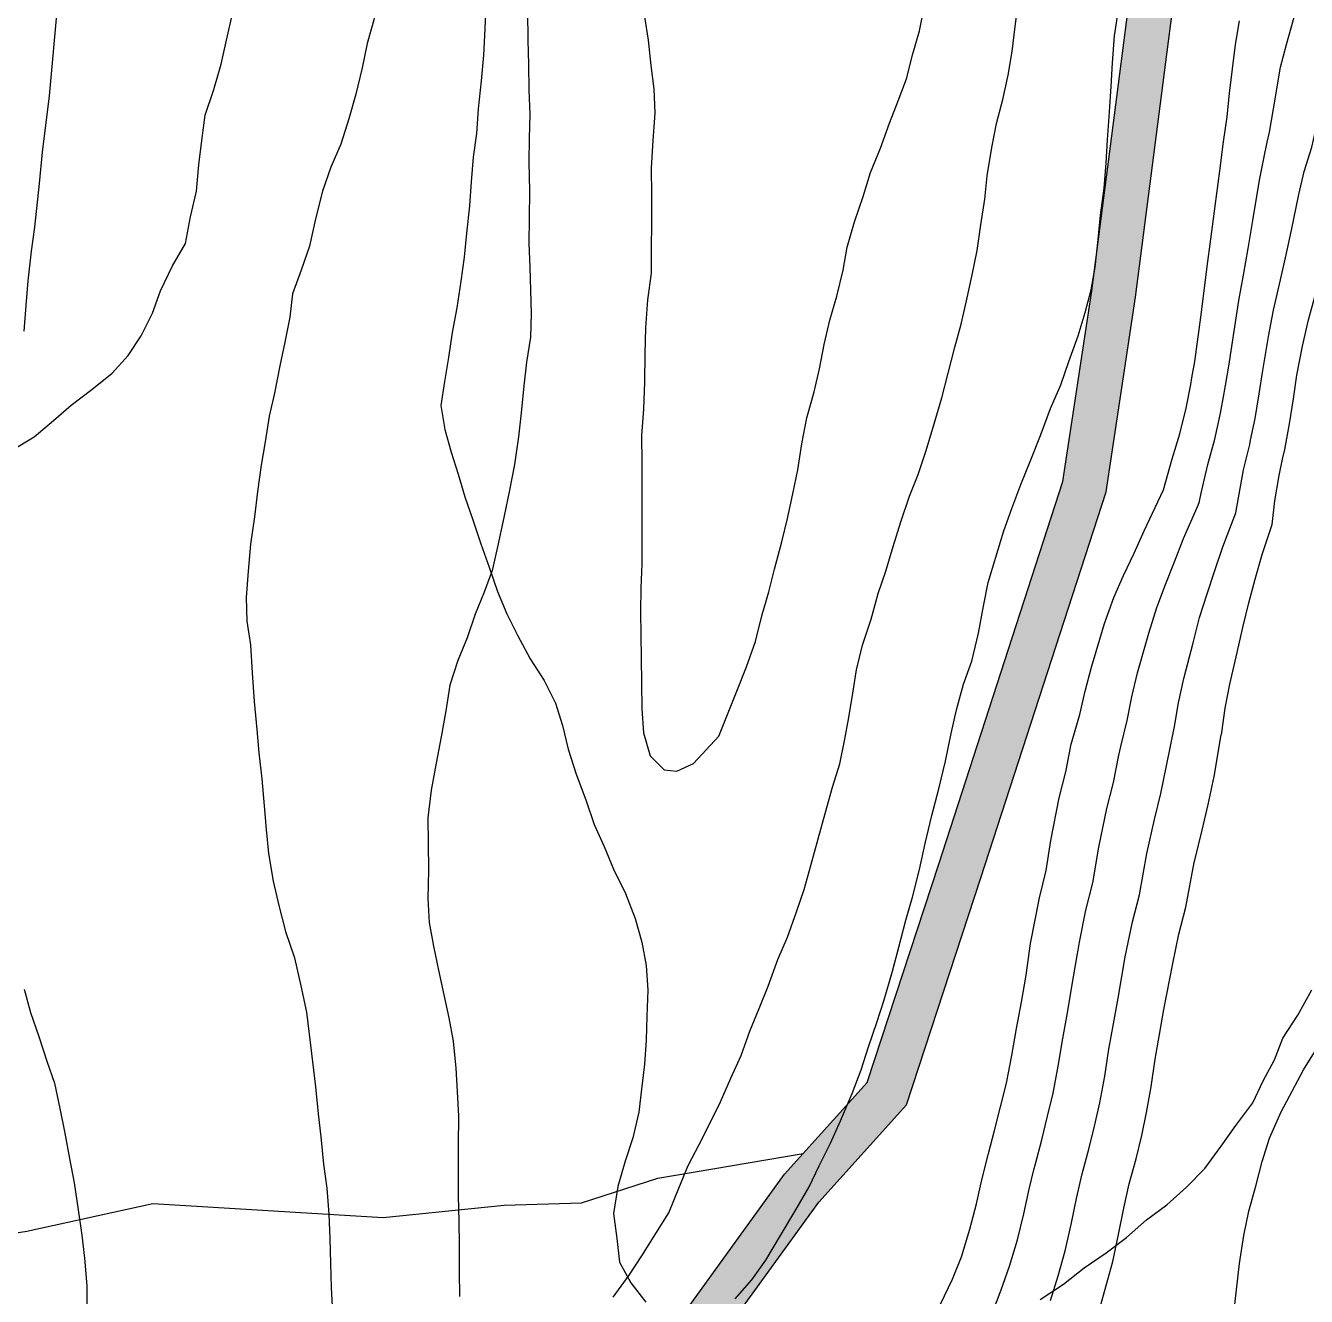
# Model space of a CAD drawing. Header units: metres. Extents: x 523256 to 524015, y 4669220 to 4669814.
# Drawn here: x 523739.4 to 523794.4, y 4669516.9 to 4669571.5 of the extents above; entities that cross this region are included whole.
import ezdxf

# ---------------------------------------------------------------- set-up
doc = ezdxf.new("R2010")
doc.units = ezdxf.units.M
doc.header["$MEASUREMENT"] = 0
for name, color, linetype in [('032011 Curva cada 1 m', 40, 'Continuous'), ('032022 Curva cada 1 m de baja fiabilidad', 40, 'Continuous'), ('032023 Curva cada 5 m de baja fiabilidad', 34, 'Continuous'), ('042001 Rio', 5, 'Continuous'), ('042014 Rio baja fiabilidad', 142, 'Continuous'), ('990001 Sombreados', 7, 'Continuous')]:
    doc.layers.add(name, color=color, linetype=linetype)

msp = doc.modelspace()

# ---------------------------------------------------------------- hatches: boundary and pattern name
at = {"layer": '990001 Sombreados'}
msp.add_hatch(color=4, dxfattribs=at).paths.add_polyline_path([(523829.84507, 4669797.00038), (523831.74052, 4669797.00038), (523831.23849, 4669789.44038), (523830.66849, 4669783.70038), (523830.17849, 4669773.54038), (523829.74849, 4669770.97038), (523829.22849, 4669768.31038), (523828.49849, 4669764.69038), (523825.85849, 4669751.02038), (523824.45849, 4669743.81038), (523823.95849, 4669741.09038), (523823.25849, 4669737.90038), (523822.57849, 4669735.59038), (523821.61849, 4669732.97038), (523819.63849, 4669728.68038), (523816.99849, 4669723.65038), (523815.22849, 4669721.38038), (523808.22849, 4669712.69038), (523803.54849, 4669706.81038), (523802.05849, 4669705.02038), (523800.02849, 4669702.51038), (523797.59849, 4669698.65038), (523795.78849, 4669693.83038), (523793.46849, 4669688.70038), (523785.78849, 4669669.89038), (523780.53849, 4669654.89038), (523777.02849, 4669641.19038), (523776.58849, 4669639.18038), (523776.52849, 4669636.63038), (523776.57849, 4669635.11038), (523777.58849, 4669627.27038), (523779.41849, 4669610.91038), (523779.60849, 4669609.65038), (523780.36849, 4669607.49038), (523789.21849, 4669588.93038), (523789.83849, 4669587.03038), (523790.12849, 4669584.68038), (523790.02849, 4669582.62038), (523787.09849, 4669559.84038), (523785.82849, 4669551.46038), (523780.43849, 4669534.85038), (523777.23849, 4669525.09038), (523773.47849, 4669520.91038), (523768.87849, 4669514.55038), (523766.17849, 4669509.59038), (523765.36849, 4669508.19038), (523758.87849, 4669490.78038), (523752.91849, 4669476.62038), (523750.79849, 4669474.42038), (523749.54849, 4669473.45038), (523745.80849, 4669471.03038), (523737.76849, 4669466.85038), (523734.49849, 4669465.04038), (523729.71849, 4669462.34038), (523725.47849, 4669459.25038), (523721.26849, 4669454.74038), (523716.54849, 4669450.00038), (523710.33849, 4669445.78038), (523703.45849, 4669441.60038), (523697.17849, 4669438.17038), (523690.60849, 4669434.21038), (523683.93849, 4669429.68038), (523671.49849, 4669420.65038), (523669.87849, 4669419.20038), (523668.21849, 4669417.28038), (523666.70849, 4669414.67038), (523665.30849, 4669409.59038), (523665.17849, 4669408.55038), (523665.18849, 4669405.40038), (523665.80849, 4669393.94038), (523663.45861, 4669394.46488), (523663.21849, 4669405.40038), (523663.27849, 4669408.65038), (523663.39849, 4669409.92038), (523664.90849, 4669415.72038), (523666.66849, 4669418.53038), (523668.51849, 4669420.60038), (523670.31849, 4669422.15038), (523682.84849, 4669431.23038), (523689.55849, 4669435.80038), (523696.23849, 4669440.06038), (523702.49849, 4669443.34038), (523709.28849, 4669447.46038), (523715.33849, 4669451.48038), (523719.90849, 4669456.06038), (523724.21849, 4669460.67038), (523728.68849, 4669463.94038), (523733.57849, 4669466.69038), (523736.86849, 4669468.52038), (523744.84849, 4669472.66038), (523748.44849, 4669475.01038), (523749.53849, 4669475.83038), (523751.30849, 4669477.68038), (523757.11849, 4669491.49038), (523763.64849, 4669509.00038), (523764.52849, 4669510.52038), (523767.26849, 4669515.55038), (523771.99849, 4669522.11038), (523775.55849, 4669526.05038), (523778.63849, 4669535.45038), (523783.96849, 4669551.90038), (523785.21849, 4669560.10038), (523788.13849, 4669582.79038), (523788.22849, 4669584.61038), (523787.97849, 4669586.62038), (523787.45849, 4669588.23038), (523778.61849, 4669606.76038), (523777.75849, 4669609.19038), (523777.53849, 4669610.66038), (523775.70849, 4669627.04038), (523774.68849, 4669634.95038), (523774.61849, 4669636.62038), (523774.69849, 4669639.41038), (523775.18849, 4669641.63038), (523778.72849, 4669655.44038), (523784.01849, 4669670.56038), (523791.72849, 4669689.45038), (523794.06849, 4669694.61038), (523796.32849, 4669699.57038), (523799.32849, 4669703.56038), (523801.26849, 4669705.65038), (523802.48849, 4669707.20038), (523807.14849, 4669713.52038), (523813.77849, 4669722.43038), (523815.38849, 4669724.62038), (523817.93849, 4669729.52038), (523819.86849, 4669733.69038), (523820.77849, 4669736.18038), (523821.41849, 4669738.37038), (523822.09849, 4669741.47038), (523822.59849, 4669744.16038), (523823.99849, 4669751.38038), (523826.63849, 4669765.06038), (523827.36849, 4669768.68038), (523827.88849, 4669771.31038), (523828.28849, 4669773.74038), (523828.77849, 4669783.84038), (523829.34849, 4669789.60038)], flags=0)

# ---------------------------------------------------------------- linework, layer by layer
at = {"layer": '032011 Curva cada 1 m'}
for points, elevation in [([(523793.42, 4669552.86), (523793.51, 4669553.28), (523793.72, 4669554.39), (523793.88, 4669555.46), (523794.03, 4669556.48), (523794.27, 4669557.72), (523794.53, 4669558.86), (523794.85, 4669560.01), (523795.14, 4669561.13), (523795.45, 4669562.3), (523795.79, 4669563.63), (523796.09, 4669564.6), (523796.48, 4669565.62), (523796.78, 4669566.59), (523797.16, 4669567.67)], 154), ([(523792.04, 4669553.68), (523792.24, 4669554.61), (523792.41, 4669555.67), (523792.57, 4669556.68), (523792.81, 4669558.14), (523793.03, 4669559.28), (523793.29, 4669560.39), (523793.54, 4669561.53), (523793.8, 4669562.71), (523794.11, 4669564.25), (523794.35, 4669565.24), (523794.67, 4669566.28), (523794.89, 4669567.23)], 153), ([(523790.63, 4669554.31), (523790.75, 4669554.84), (523790.91, 4669555.71), (523790.94, 4669555.87), (523790.96, 4669556.04), (523791.1, 4669556.87), (523791.36, 4669558.56), (523791.54, 4669559.69), (523791.73, 4669560.78), (523791.93, 4669561.93), (523792.14, 4669563.13), (523792.43, 4669564.87), (523792.62, 4669565.87), (523792.75, 4669566.5)], 152), ([(523789.51, 4669556.36), (523789.64, 4669557.07), (523789.9, 4669558.98), (523790.04, 4669560.11), (523790.17, 4669561.16), (523790.33, 4669562.33), (523790.49, 4669563.54), (523790.75, 4669565.49), (523790.76, 4669565.62)], 151), ([(523789.62, 4669535.51), (523789.65, 4669535.62), (523789.96, 4669536.91), (523790.22, 4669538.01), (523790.47, 4669539.21), (523790.76, 4669540.92)], 154), ([(523791.44, 4669517.14), (523791.56, 4669518.27), (523791.75, 4669519.47), (523791.97, 4669520.52), (523792.28, 4669521.65), (523792.54, 4669522.65), (523792.85, 4669523.66), (523793.36, 4669524.79), (523793.83, 4669525.68), (523794.32, 4669526.59), (523794.93, 4669527.58)], 156)]:
    msp.add_lwpolyline(points, dxfattribs=dict(at, elevation=elevation))
at = {"layer": '032022 Curva cada 1 m de baja fiabilidad'}
for points, elevation in [([(523764.63, 4669516.82), (523765.32, 4669517.76), (523765.87, 4669518.6), (523766.46, 4669519.56), (523767.02, 4669520.44), (523767.45, 4669521.5), (523767.85, 4669522.48), (523768.33, 4669523.38), (523768.78, 4669524.29), (523769.24, 4669525.22), (523769.69, 4669526.24), (523770.13, 4669527.22), (523770.51, 4669528.26), (523770.91, 4669529.23), (523771.3, 4669530.19), (523771.71, 4669531.34), (523772.12, 4669532.31), (523772.52, 4669533.4), (523772.84, 4669534.35), (523773.13, 4669535.39), (523773.44, 4669536.54), (523773.74, 4669537.62), (523774.06, 4669538.76), (523774.38, 4669539.76), (523774.58, 4669540.75), (523774.77, 4669541.75), (523774.94, 4669542.8), (523775.1, 4669543.8), (523775.35, 4669544.86), (523775.72, 4669545.99), (523776.03, 4669547.09), (523776.35, 4669548.05), (523776.67, 4669549.11), (523777, 4669550.17), (523777.38, 4669551.27), (523777.75, 4669552.21), (523778.08, 4669553.2), (523778.43, 4669554.39), (523778.77, 4669555.51), (523779.03, 4669556.56), (523779.32, 4669557.68), (523779.59, 4669558.68), (523779.83, 4669559.67), (523780.06, 4669560.72), (523780.28, 4669561.84), (523780.44, 4669562.95), (523780.61, 4669564.05), (523780.72, 4669565.06), (523780.92, 4669566.27), (523781.12, 4669567.31), (523781.39, 4669568.34), (523781.61, 4669569.38), (523781.79, 4669570.4), (523781.92, 4669571.48), (523782.08, 4669572.65)], 148), ([(523740.73, 4669572.45), (523740.37, 4669568.49), (523740.08, 4669566.07), (523739.95, 4669564.73), (523739.75, 4669562.85), (523739.6, 4669561.81), (523739.46, 4669560.54), (523739.38, 4669559.47), (523739.29, 4669558.37)], 151), ([(523760.94, 4669572.11), (523760.96, 4669570.89), (523760.99, 4669569.84), (523761.01, 4669568.76), (523761.05, 4669567.69), (523761.02, 4669566.68), (523761.01, 4669565.64), (523761.03, 4669564.41), (523761.02, 4669563.23), (523761.01, 4669562.15), (523761.04, 4669561.13), (523761.07, 4669560.13), (523761.1, 4669559.13), (523761.07, 4669558.11), (523760.91, 4669557.04), (523760.79, 4669556.02), (523760.67, 4669554.86), (523760.56, 4669553.82), (523760.39, 4669552.64), (523760.17, 4669551.53), (523759.93, 4669550.36), (523759.65, 4669549.1), (523759.43, 4669548.08), (523759.08, 4669547.14), (523758.7, 4669546.2), (523758.35, 4669545.18), (523757.95, 4669544.21), (523757.6, 4669543.14), (523757.44, 4669542.04), (523757.24, 4669540.92), (523757.02, 4669539.79), (523756.8, 4669538.63), (523756.66, 4669537.44), (523756.67, 4669536.35), (523756.69, 4669535.18), (523756.66, 4669533.97), (523756.72, 4669532.94), (523756.9, 4669531.92), (523757.12, 4669530.89), (523757.35, 4669529.82), (523757.56, 4669528.84), (523757.75, 4669527.83), (523757.87, 4669526.67), (523757.92, 4669525.67), (523757.98, 4669524.6), (523757.97, 4669523.36), (523757.97, 4669522.31), (523757.96, 4669521.18), (523758, 4669520.08), (523758.01, 4669519.06), (523758.01, 4669517.94), (523758.02, 4669516.84)], 148), ([(523765.98, 4669571.89), (523766.13, 4669570.89), (523766.25, 4669569.8), (523766.38, 4669568.79), (523766.42, 4669567.75), (523766.34, 4669566.57), (523766.27, 4669565.39), (523766.28, 4669564.24), (523766.28, 4669563.03), (523766.27, 4669561.92), (523766.26, 4669560.87), (523766.11, 4669559.72), (523766.02, 4669558.52), (523765.99, 4669557.4), (523765.98, 4669556.18), (523765.94, 4669555.01), (523765.85, 4669553.88), (523765.86, 4669552.7), (523765.86, 4669551.68), (523765.87, 4669550.57), (523765.86, 4669549.5), (523765.87, 4669548.37), (523765.82, 4669547.33), (523765.81, 4669546.3), (523765.82, 4669545.3), (523765.84, 4669544.3), (523765.85, 4669543.25), (523765.87, 4669542.13), (523765.94, 4669541.1), (523766.22, 4669540.11), (523766.82, 4669539.5), (523767.37, 4669539.44), (523768.08, 4669539.77), (523769.17, 4669540.95), (523769.95, 4669542.88), (523770.37, 4669543.93), (523770.75, 4669545.02), (523771.03, 4669546.12), (523771.32, 4669547.16), (523771.57, 4669548.14), (523771.89, 4669549.31), (523772.13, 4669550.31), (523772.36, 4669551.38), (523772.57, 4669552.4), (523772.74, 4669553.53), (523772.96, 4669554.65), (523773.27, 4669555.76), (523773.51, 4669556.75), (523773.7, 4669557.8), (523773.95, 4669558.84), (523774.25, 4669559.88), (523774.52, 4669560.99), (523774.69, 4669561.98), (523775.01, 4669563.08), (523775.38, 4669564.17), (523775.69, 4669565.19), (523776.12, 4669566.25), (523776.52, 4669567.32), (523776.89, 4669568.28), (523777.24, 4669569.22), (523777.51, 4669570.3), (523777.81, 4669571.29), (523778.01, 4669572.29)], 147), ([(523769.87, 4669516.74), (523770.59, 4669517.57), (523771.2, 4669518.41), (523771.82, 4669519.47), (523772.48, 4669520.57), (523773.06, 4669521.56), (523773.49, 4669522.47), (523773.98, 4669523.44), (523774.4, 4669524.41), (523774.91, 4669525.58), (523775.29, 4669526.6), (523775.61, 4669527.59), (523775.97, 4669528.64), (523776.29, 4669529.61), (523776.64, 4669530.84), (523776.91, 4669531.88), (523777.21, 4669533.04), (523777.5, 4669534.02), (523777.8, 4669535.21), (523778.05, 4669536.33), (523778.33, 4669537.54), (523778.63, 4669538.68), (523778.92, 4669539.87), (523779.17, 4669541.07), (523779.39, 4669542.08), (523779.69, 4669543.18), (523780.06, 4669544.18), (523780.34, 4669545.38), (523780.56, 4669546.54), (523780.76, 4669547.56), (523781.08, 4669548.65), (523781.43, 4669549.78), (523781.78, 4669550.74), (523782.16, 4669551.77), (523782.59, 4669552.84), (523783.01, 4669553.88), (523783.44, 4669555.04), (523783.88, 4669556.07), (523784.23, 4669557.07), (523784.62, 4669558.17), (523784.92, 4669559.17), (523785.19, 4669560.15), (523785.36, 4669561.13), (523785.48, 4669562.31), (523785.59, 4669563.36), (523785.74, 4669564.53), (523785.83, 4669565.6), (523785.89, 4669566.6), (523785.97, 4669567.81), (523786.04, 4669568.89), (523786.1, 4669569.91), (523786.19, 4669571.08), (523786.38, 4669572.29)], 149), ([(523792.75, 4669566.5), (523792.85, 4669566.93), (523793.02, 4669567.94), (523793.33, 4669569.73), (523793.59, 4669570.71), (523793.99, 4669572.14)], 152), ([(523754.36, 4669571.87), (523754.05, 4669570.75), (523753.83, 4669569.7), (523753.56, 4669568.57), (523753.27, 4669567.5), (523752.92, 4669566.41), (523752.49, 4669565.42), (523752.13, 4669564.4), (523751.83, 4669563.21), (523751.57, 4669562.03), (523751.21, 4669561), (523750.84, 4669559.98), (523750.73, 4669558.97), (523750.51, 4669557.9), (523750.29, 4669556.88), (523750.06, 4669555.7), (523749.84, 4669554.71), (523749.67, 4669553.61), (523749.49, 4669552.61), (523749.34, 4669551.47), (523749.2, 4669550.39), (523749.04, 4669549.21), (523748.94, 4669548.05), (523748.85, 4669546.91), (523748.87, 4669545.9), (523749.04, 4669544.88), (523749.11, 4669543.67), (523749.19, 4669542.44), (523749.3, 4669541.24), (523749.4, 4669540.24), (523749.52, 4669539.11), (523749.62, 4669537.96), (523749.71, 4669536.93), (523749.81, 4669535.9), (523750.01, 4669534.72), (523750.26, 4669533.67), (523750.54, 4669532.55), (523750.92, 4669531.41), (523751.2, 4669530.21), (523751.45, 4669529.08), (523751.62, 4669527.66), (523751.83, 4669525.87), (523751.95, 4669524.71), (523752.06, 4669523.71), (523752.17, 4669522.54), (523752.32, 4669521.51), (523752.41, 4669520.39), (523752.44, 4669519.34), (523752.48, 4669518.26), (523752.5, 4669517.24), (523752.56, 4669516.16)], 149), ([(523790.76, 4669565.62), (523790.88, 4669566.51), (523791.04, 4669567.59), (523791.14, 4669568.61), (523791.39, 4669570.71), (523791.56, 4669571.72)], 151), ([(523778.71, 4669516.51), (523779.22, 4669517.59), (523779.61, 4669518.56), (523779.97, 4669519.74), (523780.25, 4669520.84), (523780.49, 4669521.87), (523780.77, 4669523), (523781.03, 4669523.99), (523781.28, 4669525.01), (523781.55, 4669526.02), (523781.78, 4669527.21), (523781.98, 4669528.38), (523782.19, 4669529.51), (523782.39, 4669530.67), (523782.58, 4669532.03), (523782.97, 4669533.99), (523783.25, 4669535.17), (523783.45, 4669536.46), (523783.81, 4669538.3), (523784.1, 4669539.42), (523784.33, 4669540.61), (523784.7, 4669541.88), (523784.93, 4669542.88), (523785.2, 4669543.92), (523785.76, 4669545.79), (523786.16, 4669546.92), (523786.58, 4669547.86), (523787.03, 4669548.82), (523787.46, 4669549.79), (523788.29, 4669551.55), (523788.67, 4669552.88), (523789, 4669553.95), (523789.27, 4669555.06), (523789.47, 4669556.08), (523789.51, 4669556.36)], 151), ([(523780.91, 4669516.07), (523781.32, 4669517.14), (523781.68, 4669518.15), (523782.02, 4669519.28), (523782.29, 4669520.4), (523782.52, 4669521.46), (523782.72, 4669522.3), (523782.79, 4669522.56), (523783.06, 4669523.58), (523783.31, 4669524.6), (523783.55, 4669525.6), (523783.77, 4669526.76), (523783.97, 4669527.94), (523784.17, 4669529.05), (523784.36, 4669530.18), (523784.58, 4669531.52), (523784.62, 4669531.74), (523784.68, 4669532.09), (523784.96, 4669533.47), (523785.25, 4669534.64), (523785.52, 4669536.18), (523785.86, 4669537.84), (523786.14, 4669538.95), (523786.38, 4669540.14), (523786.46, 4669540.5), (523786.73, 4669541.62), (523786.94, 4669542.64), (523787.18, 4669543.67), (523787.66, 4669545.38), (523788.01, 4669546.49), (523788.38, 4669547.47), (523788.77, 4669548.45), (523789.15, 4669549.45), (523789.78, 4669550.89), (523789.85, 4669551.05), (523789.85, 4669551.06), (523789.92, 4669551.41), (523790.2, 4669552.64), (523790.5, 4669553.73), (523790.63, 4669554.31)], 152), ([(523783.43, 4669516.68), (523783.76, 4669517.73), (523784.06, 4669518.81), (523784.32, 4669519.95), (523784.56, 4669521.06), (523784.8, 4669522.13), (523785.09, 4669523.18), (523785.33, 4669524.18), (523785.56, 4669525.18), (523785.77, 4669526.32), (523785.95, 4669527.49), (523786.15, 4669528.58), (523786.34, 4669529.68), (523786.65, 4669531.46), (523786.96, 4669532.96), (523787.26, 4669534.12), (523787.58, 4669535.9), (523787.91, 4669537.37), (523788.18, 4669538.48), (523788.42, 4669539.68), (523788.77, 4669541.37), (523788.94, 4669542.39), (523789.17, 4669543.43), (523789.57, 4669544.96), (523789.85, 4669546.06), (523790.17, 4669547.08), (523790.5, 4669548.08), (523790.85, 4669549.1), (523791.41, 4669550.56), (523791.74, 4669552.41), (523792.01, 4669553.5), (523792.04, 4669553.68)], 153), ([(523790.76, 4669540.92), (523790.8, 4669541.11), (523790.95, 4669542.15), (523791.15, 4669543.18), (523791.47, 4669544.55), (523791.7, 4669545.63), (523791.97, 4669546.69), (523792.24, 4669547.71), (523792.54, 4669548.76), (523792.97, 4669550.06), (523793.08, 4669551.07), (523793.27, 4669552.17), (523793.42, 4669552.86)], 154), ([(523785.53, 4669516.23), (523785.83, 4669517.32), (523786.11, 4669518.35), (523786.36, 4669519.51), (523786.59, 4669520.65), (523786.82, 4669521.69), (523787.12, 4669522.77), (523787.36, 4669523.77), (523787.56, 4669524.76), (523787.76, 4669525.87), (523787.94, 4669527.05), (523788.13, 4669528.12), (523788.31, 4669529.19), (523788.69, 4669531.17), (523788.95, 4669532.44), (523789.26, 4669533.59), (523789.62, 4669535.51)], 154), ([(523739.3, 4669530.07), (523739.58, 4669529.06), (523739.93, 4669528.03), (523740.27, 4669526.97), (523740.6, 4669526.02), (523740.83, 4669524.93), (523741.03, 4669523.95), (523741.25, 4669522.79), (523741.45, 4669521.74), (523741.63, 4669520.57), (523741.78, 4669519.49), (523741.9, 4669518.49), (523741.99, 4669517.31), (523742, 4669516.15)], 151), ([(523791.3, 4669516), (523791.44, 4669517.14)], 156)]:
    msp.add_lwpolyline(points, dxfattribs=dict(at, elevation=elevation))
at = {"layer": '032023 Curva cada 5 m de baja fiabilidad'}
for points, elevation in [([(523759.14849, 4669572.45038), (523759.10849, 4669571.37038), (523759.04849, 4669570.24038), (523758.94849, 4669569.14038), (523758.82849, 4669567.94038), (523758.74849, 4669566.88038), (523758.60849, 4669565.86038), (523758.51849, 4669564.79038), (523758.44849, 4669563.76038), (523758.32849, 4669562.59038), (523758.21849, 4669561.56038), (523758.07849, 4669560.52038), (523757.90849, 4669559.38038), (523757.70849, 4669558.31038), (523757.54849, 4669557.24038), (523757.37849, 4669556.21038), (523757.21849, 4669555.17038), (523757.38849, 4669554.14038), (523757.65849, 4669553.17038), (523757.96849, 4669552.22038), (523758.24849, 4669551.25038), (523758.59849, 4669550.25038), (523758.93849, 4669549.22038), (523759.29849, 4669548.22038), (523759.65849, 4669547.17038), (523760.05849, 4669546.21038), (523760.51849, 4669545.29038), (523761.05849, 4669544.27038), (523761.65849, 4669543.34038), (523762.14849, 4669542.37038), (523762.44849, 4669541.41038), (523762.68849, 4669540.39038), (523763.03849, 4669539.31038), (523763.44849, 4669538.21038), (523763.80849, 4669537.15038), (523764.23849, 4669536.20038), (523764.64849, 4669535.23038), (523765.15849, 4669534.18038), (523765.57849, 4669533.11038), (523765.85849, 4669532.09038), (523766.04849, 4669531.09038), (523766.11849, 4669530.02038), (523766.07849, 4669528.91038), (523766.04849, 4669527.87038), (523765.97849, 4669526.84038), (523765.84849, 4669525.77038), (523765.72849, 4669524.77038), (523765.47849, 4669523.67038), (523765.14849, 4669522.67038), (523764.82849, 4669521.58038), (523764.63849, 4669520.42038), (523764.78849, 4669519.34038), (523764.90849, 4669518.33038), (523765.38849, 4669517.43038), (523766.03849, 4669516.60038)], 150), ([(523738.75849, 4669553.24038), (523739.72849, 4669553.83038), (523740.56849, 4669554.53038), (523741.31849, 4669555.19038), (523742.21849, 4669555.86038), (523743.08849, 4669556.56038), (523743.77849, 4669557.32038), (523744.33849, 4669558.17038), (523744.81849, 4669559.14038), (523745.16849, 4669560.10038), (523745.67849, 4669561.18038), (523746.23849, 4669562.14038), (523746.45849, 4669563.29038), (523746.70849, 4669564.39038), (523746.81849, 4669565.52038), (523746.93849, 4669566.57038), (523747.08849, 4669567.67038), (523747.45849, 4669568.77038), (523747.76849, 4669569.85038), (523748.00849, 4669570.89038), (523748.22849, 4669571.89038)], 155), ([(523782.98849, 4669516.72038), (523783.99849, 4669517.37038), (523784.87849, 4669518.08038), (523785.82849, 4669518.72038), (523786.69849, 4669519.39038), (523787.56849, 4669520.15038), (523788.43849, 4669520.79038), (523789.28849, 4669521.55038), (523790.07849, 4669522.35038), (523790.77849, 4669523.32038), (523791.40849, 4669524.20038), (523792.13849, 4669525.17038), (523792.58849, 4669526.13038), (523793.06849, 4669527.02038), (523793.42849, 4669527.96038), (523794.06849, 4669528.95038), (523794.66849, 4669530.04038)], 150)]:
    msp.add_lwpolyline(points, dxfattribs=dict(at, elevation=elevation))
at = {"layer": '042001 Rio', "flags": 128}
msp.add_lwpolyline([(523734.27849, 4669518.84038), (523739.41849, 4669519.66038), (523744.82849, 4669520.85038), (523754.73849, 4669520.25038), (523759.93849, 4669520.77038), (523763.26849, 4669520.88038), (523766.54849, 4669521.93038), (523772.79787, 4669522.99509)], dxfattribs=at)
at = {"layer": '042014 Rio baja fiabilidad', "flags": 128}
for points in [[(523767.26849, 4669515.55038), (523771.99849, 4669522.11038), (523775.55849, 4669526.05038), (523778.63849, 4669535.45038), (523783.96849, 4669551.90038), (523785.21849, 4669560.10038), (523788.13849, 4669582.79038), (523788.22849, 4669584.61038), (523787.97849, 4669586.62038), (523787.45849, 4669588.23038), (523778.61849, 4669606.76038), (523777.75849, 4669609.19038), (523777.53849, 4669610.66038), (523775.70849, 4669627.04038)], [(523768.87849, 4669514.55038), (523773.47849, 4669520.91038), (523777.23849, 4669525.09038), (523780.43849, 4669534.85038), (523785.82849, 4669551.46038), (523787.09849, 4669559.84038), (523790.02849, 4669582.62038), (523790.12849, 4669584.68038), (523789.83849, 4669587.03038), (523789.21849, 4669588.93038), (523780.36849, 4669607.49038), (523779.60849, 4669609.65038), (523779.41849, 4669610.91038), (523777.58849, 4669627.27038)]]:
    msp.add_lwpolyline(points, dxfattribs=at)

doc.saveas('drawing.dxf')
